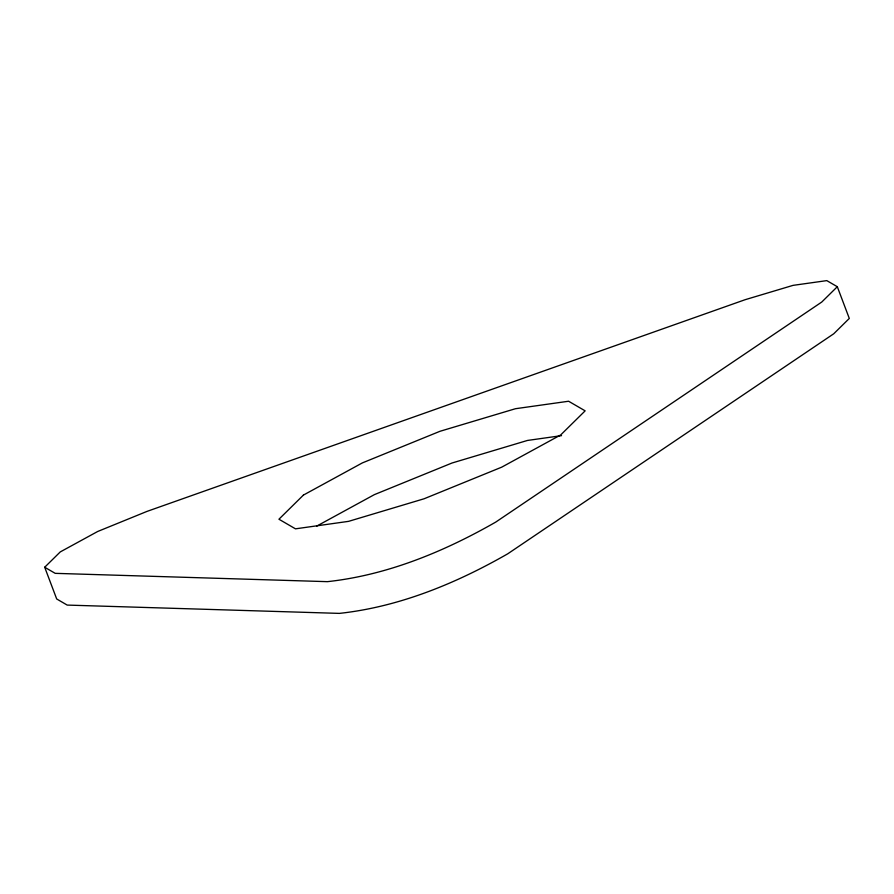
<?xml version="1.0" encoding="UTF-8"?>
<svg xmlns="http://www.w3.org/2000/svg" width="894" height="894" viewBox="0 0 894 894"><rect width="100%" height="100%" fill="white"/><g stroke="black" fill="none" stroke-linecap="round" stroke-linejoin="round"><path stroke-width="1.34" d="M44.7 567.243L60.256 551.922L97.692 531.483L146.985 511.402L745.127 299.702L793.067 285.365L826.805 280.615L837.309 286.717L849.3 318.443L833.744 333.775L507.792 553.777C455.985 583.447 399.093 606.925 339.374 613.385L67.195 605.082L56.691 598.969L44.7 567.243L55.204 573.345L327.383 581.659C387.102 575.188 443.994 551.721 495.801 522.051L821.765 302.038L837.309 286.717M316.621 526.164L374.362 494.639L451.984 463.025L527.46 440.451L561.521 435.646M303.424 495.086L278.939 519.224L295.478 528.835L348.604 521.347L424.091 498.774L501.713 467.16L560.661 434.976L585.145 410.849L568.606 401.238L515.48 408.714L439.993 431.288L362.372 462.902L303.424 495.086"/></g></svg>
